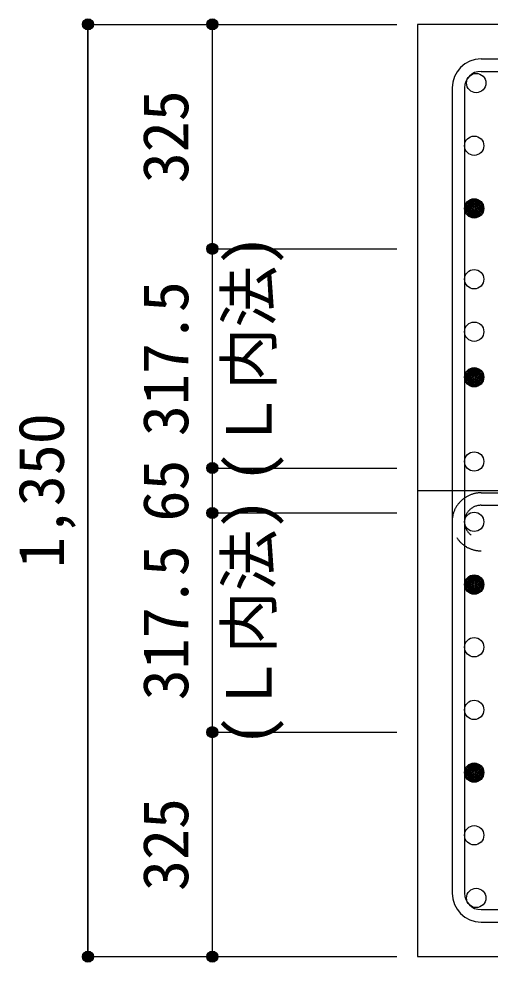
# Model space of a CAD drawing. Units: millimetres at full size, sheet at 1:30. Extents: x -5973 to 5954, y -4195 to 4201.
# Drawn here: x -700 to -17, y -2425 to -1059 of the extents above; entities that cross this region are included whole.
import ezdxf
from ezdxf.enums import TextEntityAlignment as Align

# ---------------------------------------------------------------- set-up
doc = ezdxf.new("R2010")
doc.units = ezdxf.units.MM
doc.header["$LTSCALE"] = 30
doc.header["$PDMODE"] = 32
doc.header["$PDSIZE"] = 15
doc.linetypes.add('CHAIN1', pattern=[8, 5, -1, 1, -1])
doc.linetypes.add('DASHED2', pattern=[3, 2, -1])
for name, color, linetype in [('0-1_躯体線', 2, 'Continuous'), ('0-3_立上り筋', 4, 'Continuous'), ('0-4_フープ筋', 7, 'Continuous'), ('0-7_文字', 4, 'Continuous'), ('0-C', 7, 'DASHED2'), ('0-D_寸法', 4, 'Continuous')]:
    doc.layers.add(name, color=color, linetype=linetype)
doc.styles.add('ＭＳ ゴシック', font='')
doc.styles.get('ＭＳ ゴシック').set_extended_font_data('MS Gothic')

msp = doc.modelspace()

# ---------------------------------------------------------------- linework, layer by layer
at = {"layer": '0-1_躯体線'}
for p, q in [((1627.44, -1067.16), (-122.56, -1067.16)), ((-122.56, -1067.16), (-122.56, -2417.16)), ((-122.56, -2417.16), (213.94, -2417.16))]:
    msp.add_line(p, q, dxfattribs=at)
at = {"layer": '0-3_立上り筋', "color": 3}
for centre in [(-37.63, -1152.09), (-40.56, -1242.87), (-40.56, -1333.65), (-40.56, -1436.16), (-40.56, -1512.16), (-40.56, -1578.16), (-40.56, -1700.16), (-40.56, -1787.55), (-40.56, -1878.33), (-40.56, -1969.11), (-40.56, -2059.89), (-40.56, -2150.67), (-40.56, -2241.45), (-37.63, -2332.23)]:
    msp.add_circle(centre, 14, dxfattribs=at)
at = {"layer": '0-3_立上り筋'}
for centre, radius in [((-40.56, -1333.65), 12.6), ((-40.56, -1333.65), 11.2), ((-40.56, -1333.65), 9.8), ((-40.56, -1333.65), 8.4), ((-40.56, -1333.65), 7), ((-40.56, -1333.65), 5.6), ((-40.56, -1333.65), 4.2), ((-40.56, -1333.65), 2.8), ((-40.56, -1333.65), 1.4), ((-40.56, -1578.16), 12.6), ((-40.56, -1578.16), 11.2), ((-40.56, -1578.16), 9.8), ((-40.56, -1578.16), 8.4), ((-40.56, -1578.16), 7), ((-40.56, -1578.16), 5.6), ((-40.56, -1578.16), 4.2), ((-40.56, -1578.16), 2.8), ((-40.56, -1578.16), 1.4), ((-40.56, -1878.33), 12.6), ((-40.56, -1878.33), 11.2), ((-40.56, -1878.33), 9.8), ((-40.56, -1878.33), 8.4), ((-40.56, -1878.33), 7), ((-40.56, -1878.33), 5.6), ((-40.56, -1878.33), 4.2), ((-40.56, -1878.33), 2.8), ((-40.56, -1878.33), 1.4), ((-40.56, -2150.67), 12.6), ((-40.56, -2150.67), 11.2), ((-40.56, -2150.67), 9.8), ((-40.56, -2150.67), 8.4), ((-40.56, -2150.67), 7), ((-40.56, -2150.67), 5.6), ((-40.56, -2150.67), 4.2), ((-40.56, -2150.67), 2.8), ((-40.56, -2150.67), 1.4)]:
    msp.add_circle(centre, radius, dxfattribs=at)
at = {"layer": '0-4_フープ筋'}
for p, q in [((-30.56, -1117.16), (1135.44, -1117.16)), ((-30.56, -1135.16), (1135.44, -1135.16)), ((-72.56, -1159.16), (-72.56, -2325.16)), ((-54.56, -1159.16), (-54.56, -2325.16)), ((-30.56, -2349.16), (1135.44, -2349.16)), ((-30.56, -2367.16), (1135.44, -2367.16))]:
    msp.add_line(p, q, dxfattribs=at)
for centre, radius, start, end in [((-30.56, -1159.16), 42, 90, 180), ((-30.56, -1159.16), 24, 90, 180), ((-30.56, -2325.16), 42, 180, 270), ((-30.56, -2325.16), 24, 180, 270)]:
    msp.add_arc(centre, radius, start, end, dxfattribs=at)
at = {"layer": '0-C'}
for p, q in [((-30.56, -1745.55), (33.44, -1745.55)), ((-30.56, -1763.55), (33.44, -1763.55)), ((1135.44, -1811.55), (-30.56, -1811.55)), ((1135.44, -1829.55), (-30.56, -1829.55))]:
    msp.add_line(p, q, dxfattribs=at)
for radius in [42, 24]:
    msp.add_arc((-30.56, -1787.55), radius, 90, 270, dxfattribs=at)
at = {"layer": '0-D_寸法'}
for p, q in [((-599.6, -1067.16), (-419.6, -1067.16)), ((-599.6, -1067.16), (-419.6, -1067.16)), ((-599.6, -1067.16), (-599.6, -2417.16)), ((-419.6, -1067.16), (-419.6, -1392.16)), ((-419.6, -1067.16), (-152.56, -1067.16)), ((-419.6, -1392.16), (-152.56, -1392.16)), ((-419.6, -1392.16), (-419.6, -1709.66)), ((-419.6, -1709.66), (-152.56, -1709.66)), ((-419.6, -1709.66), (-419.6, -1774.66)), ((-419.6, -1774.66), (-152.56, -1774.66)), ((-419.6, -1774.66), (-419.6, -2092.16)), ((-419.6, -2092.16), (-152.56, -2092.16)), ((-419.6, -2092.16), (-419.6, -2417.16)), ((-599.6, -2417.16), (-419.6, -2417.16)), ((-419.6, -2417.16), (-152.56, -2417.16)), ((-419.6, -2417.16), (-152.56, -2417.16))]:
    msp.add_line(p, q, dxfattribs=at)
at = {"layer": '0-D_寸法', "linetype": 'CHAIN1'}
msp.add_line((-122.56, -1742.16), (1227.44, -1742.16), dxfattribs=at)
at = {"layer": '0-D_寸法'}
msp.add_lwpolyline([(-599.6, -2417.16), (-599.6, -1067.16), (-599.6, -2417.16)], dxfattribs=at)
for centre, radius in [((-599.6, -1067.16), 8), ((-599.6, -1067.16), 7.2), ((-599.6, -1067.16), 6.4), ((-599.6, -1067.16), 5.6), ((-599.6, -1067.16), 4.8), ((-599.6, -1067.16), 4), ((-599.6, -1067.16), 3.2), ((-599.6, -1067.16), 2.4), ((-419.6, -1067.16), 8), ((-419.6, -1067.16), 7.2), ((-419.6, -1067.16), 6.4), ((-419.6, -1067.16), 5.6), ((-419.6, -1067.16), 4.8), ((-419.6, -1067.16), 4), ((-419.6, -1067.16), 3.2), ((-419.6, -1067.16), 2.4), ((-599.6, -1067.16), 1.6), ((-599.6, -1067.16), 0.8), ((-419.6, -1067.16), 1.6), ((-419.6, -1067.16), 0.8), ((-419.6, -1392.16), 8), ((-419.6, -1392.16), 7.2), ((-419.6, -1392.16), 6.4), ((-419.6, -1392.16), 5.6), ((-419.6, -1392.16), 4.8), ((-419.6, -1392.16), 4), ((-419.6, -1392.16), 3.2), ((-419.6, -1392.16), 2.4), ((-419.6, -1392.16), 1.6), ((-419.6, -1392.16), 0.8), ((-419.6, -1709.66), 8), ((-419.6, -1709.66), 7.2), ((-419.6, -1709.66), 6.4), ((-419.6, -1709.66), 5.6), ((-419.6, -1709.66), 4.8), ((-419.6, -1709.66), 4), ((-419.6, -1709.66), 3.2), ((-419.6, -1709.66), 2.4), ((-419.6, -1709.66), 1.6), ((-419.6, -1709.66), 0.8), ((-419.6, -1774.66), 8), ((-419.6, -1774.66), 7.2), ((-419.6, -1774.66), 6.4), ((-419.6, -1774.66), 5.6), ((-419.6, -1774.66), 4.8), ((-419.6, -1774.66), 4), ((-419.6, -1774.66), 3.2), ((-419.6, -1774.66), 2.4), ((-419.6, -1774.66), 1.6), ((-419.6, -1774.66), 0.8), ((-419.6, -2092.16), 8), ((-419.6, -2092.16), 7.2), ((-419.6, -2092.16), 6.4), ((-419.6, -2092.16), 5.6), ((-419.6, -2092.16), 4.8), ((-419.6, -2092.16), 4), ((-419.6, -2092.16), 3.2), ((-419.6, -2092.16), 2.4), ((-419.6, -2092.16), 1.6), ((-419.6, -2092.16), 0.8), ((-599.6, -2417.16), 8), ((-599.6, -2417.16), 7.2), ((-599.6, -2417.16), 6.4), ((-599.6, -2417.16), 5.6), ((-599.6, -2417.16), 4.8), ((-599.6, -2417.16), 4), ((-599.6, -2417.16), 3.2), ((-599.6, -2417.16), 2.4), ((-599.6, -2417.16), 1.6), ((-599.6, -2417.16), 0.8), ((-419.6, -2417.16), 8), ((-419.6, -2417.16), 7.2), ((-419.6, -2417.16), 6.4), ((-419.6, -2417.16), 5.6), ((-419.6, -2417.16), 4.8), ((-419.6, -2417.16), 4), ((-419.6, -2417.16), 3.2), ((-419.6, -2417.16), 2.4), ((-419.6, -2417.16), 1.6), ((-419.6, -2417.16), 0.8)]:
    msp.add_circle(centre, radius, dxfattribs=at)
at = {"layer": '0-D_寸法', "color": 7}
for p in [(-599.6, -1067.16), (-419.6, -1067.16), (-419.6, -1067.16), (-419.6, -1392.16), (-419.6, -1392.16), (-419.6, -1709.66), (-419.6, -1709.66), (-419.6, -1774.66), (-419.6, -1774.66), (-419.6, -2092.16), (-419.6, -2092.16), (-599.6, -2417.16), (-419.6, -2417.16), (-419.6, -2417.16)]:
    msp.add_point(p, dxfattribs=at)

# ---------------------------------------------------------------- texts
at = {"layer": '0-7_文字', "style": 'ＭＳ ゴシック'}
for p in [(-313.96, -1731.3), (-313.96, -2113.03)]:
    msp.add_text('(Ｌ内法)', height=65.98, rotation=90, dxfattribs=at).set_placement(p, align=Align.BOTTOM_LEFT)
at = {"layer": '0-D_寸法', "style": 'ＭＳ ゴシック'}
for s, p in [('325', (-434.6, -1297.16)), ('317.5', (-434.6, -1663.41)), ('1,350', (-614.6, -1854.66)), ('65', (-434.6, -1787.16)), ('317.5', (-434.6, -2045.91)), ('325', (-434.6, -2322.16))]:
    msp.add_text(s, height=65.98, rotation=90, dxfattribs=at).set_placement(p, align=Align.BOTTOM_LEFT)

doc.saveas('drawing.dxf')
